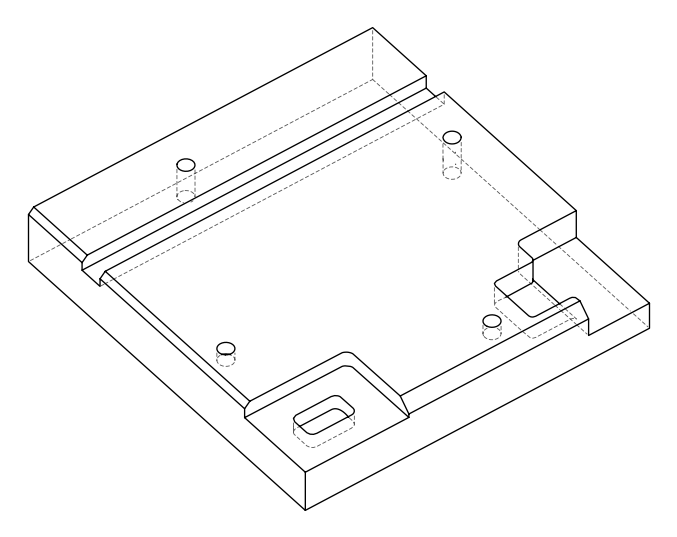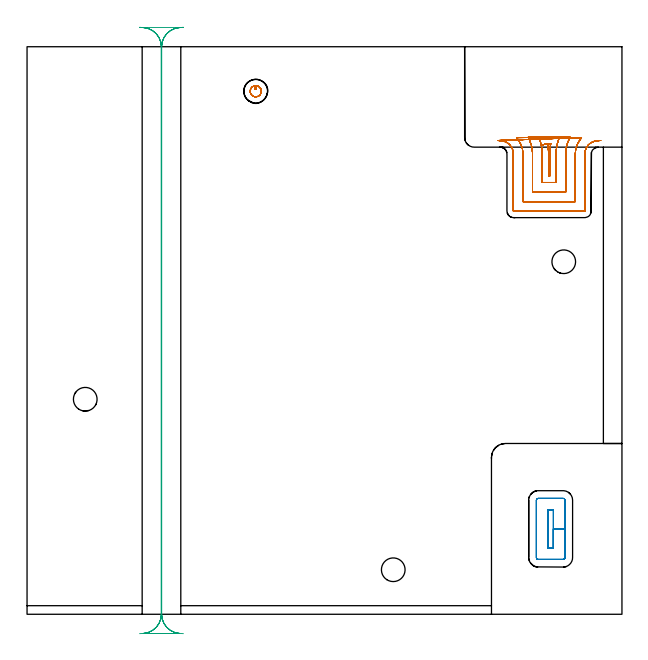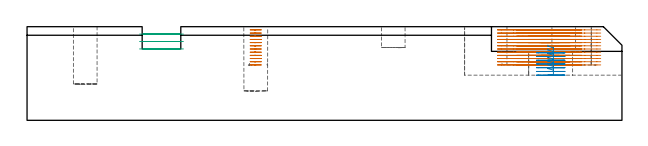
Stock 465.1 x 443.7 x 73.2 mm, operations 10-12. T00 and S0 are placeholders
(PLAN: 12 operations, 6 tool changes, 93.1 min)
(1 INDEXABLE_INSERT_DRILL_BLIND_HOLE_FROM_SOLID | STEP1POCKET | NXT0302_008 | 0.08 min | 4394 mm3)
(2 INDEXABLE_INSERT_DRILL_BLIND_HOLE_FROM_SOLID_1 | STEP1POCKET_1 | NXT0302_008 | 0.08 min | 4743 mm3)
(3 INDEXABLE_INSERT_DRILL_BLIND_HOLE_FROM_SOLID_2 | STEP1POCKET_2 | NXT0302_008 | 0.21 min | 13490 mm3)
(4 INDEXABLE_INSERT_DRILL_BLIND_HOLE_FROM_SOLID_3 | STEP1POCKET_3 | NXT0302_008 | 0.19 min | 12040 mm3)
(5 AREA_MILL | FG_CHAMFER_SURFACE | UGT0205_001 | 2.34 min | 2116 mm3)
(6 AREA_MILL_1 | FG_CHAMFER_SURFACE_1 | UGT0205_001 | 11.31 min | 25850 mm3)
(7 AREA_MILL_2 | FG_CHAMFER_SURFACE_2 | UGT0205_001 | 6.01 min | 5644 mm3)
(8 MILL_CORNER_NOTCH_RECTANGULAR | CORNER_NOTCH_RECTANGULAR | NXT0201_011 | Follow Part, ap 3, ae 75% | 34.94 min | 364757 mm3)
(9 MILL_CORNER_NOTCH_RECTANGULAR_1 | CORNER_NOTCH_RECTANGULAR_1 | UGT0201_104 | Follow Part, ap 5, ae 75% | 9.22 min | 261478 mm3)
(10 MILL_OPEN_POCKET | POCKET_OPEN | NXT0201_013 | Follow Part, ap 2.5, ae 75% | 18.84 min | 108784 mm3)
(11 MILL_RECTANGULAR_POCKET | POCKET_RECTANGULAR_STRAIGHT | NXT0201_011 | Follow Part, ap 3, ae 75% | 3.68 min | 37211 mm3)
(12 MILL_RECTANGULAR_SLOT | SLOT_RECTANGULAR | UGT0201_018 | Follow Part, ap 7.5, ae 75% | 6.17 min | 232981 mm3)
(TOOL NXT0302_008 | Index. Insert Drill 18.5mm [880-D1850L25-05] | D18.5 PA176 FL93 Z2)
(TOOL UGT0205_001 | Chamfer Mill 20 x 3 x 45 deg. | D20 FL50 Z2)
(TOOL NXT0201_011 | ENDMILL 12mm [2P460-1200-NA 1630] | D12 FL38 Z6)
(TOOL UGT0201_104 | End Mill 20 mm | D20 FL22 Z2)
(TOOL NXT0201_013 | ENDMILL 10mm | D10 FL30 Z4)
(TOOL UGT0201_018 | End mill 30 mm | D30 FL50 Z4)
(OP 10 MILL_OPEN_POCKET)
G17 G21 G94 G90
T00 M6
G54
G17 G0 G90 X400.133 Y373.05 S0 M3
G43 Z83.2 H0
Z70.708
G94 G1 X401.068 Y370.2 F250.
G2 X401.985 Y366.799 R32.7 F500.
G1 X406.876 Y367.838
G3 X409.424 Y367.838 R5.
X408.6 Y360. R37.7
G1 Y342.6
X407.7
Y360.
G3 X406.876 Y367.838 R37.7
G1 X401.985 Y366.799
G2 X402.7 Y360. R32.7
G1 Y337.6
X413.6
Y360.
G2 X415.232 Y370.2 R32.7
G1 X416.167 Y373.05 F250.
X391.829 Y372.943 F500.
X393.043 Y370.2 F250.
G2 X395.2 Y360. R25.2 F500.
G1 Y330.1
X421.1
Y360.
G2 X423.257 Y370.2 R25.2
G1 X424.471 Y372.943 F250.
X382.737 Y372.652 F500.
X384.465 Y370.2 F250.
G2 X387.7 Y360. R17.7 F500.
G1 Y322.6
X428.6
Y360.
G2 X431.835 Y370.2 R17.7
G1 X433.563 Y372.652 F250.
X367.79 Y370.4 F500.
X370.782 Y370.17 F250.
G2 X380.2 Y360. R10.2 F500.
G1 Y315.3
G3 X380.4 Y315.1 R0.2
G1 X435.9
G3 X436.1 Y315.3 R0.2
G1 Y360.
G2 X445.518 Y370.17 R10.2
G1 X448.51 Y370.4 F250.
G0 X400.133 Y373.05 Z68.217
G1 X401.068 Y370.2
G2 X401.985 Y366.799 R32.7 F500.
G1 X406.876 Y367.838
G3 X409.424 Y367.838 R5.
X408.6 Y360. R37.7
G1 Y342.6
X407.7
Y360.
G3 X406.876 Y367.838 R37.7
G1 X401.985 Y366.799
G2 X402.7 Y360. R32.7
G1 Y337.6
X413.6
Y360.
G2 X415.232 Y370.2 R32.7
G1 X416.167 Y373.05 F250.
X391.829 Y372.943 F500.
X393.043 Y370.2 F250.
G2 X395.2 Y360. R25.2 F500.
G1 Y330.1
X421.1
Y360.
G2 X423.257 Y370.2 R25.2
G1 X424.471 Y372.943 F250.
X382.737 Y372.652 F500.
X384.465 Y370.2 F250.
G2 X387.7 Y360. R17.7 F500.
G1 Y322.6
X428.6
Y360.
G2 X431.835 Y370.2 R17.7
G1 X433.563 Y372.652 F250.
X367.79 Y370.4 F500.
X370.782 Y370.17 F250.
G2 X380.2 Y360. R10.2 F500.
G1 Y315.3
G3 X380.4 Y315.1 R0.2
G1 X435.9
G3 X436.1 Y315.3 R0.2
G1 Y360.
G2 X445.518 Y370.17 R10.2
G1 X448.51 Y370.4 F250.
G0 X400.133 Y373.05 Z65.725
G1 X401.068 Y370.2
G2 X401.985 Y366.799 R32.7 F500.
G1 X406.876 Y367.838
G3 X409.424 Y367.838 R5.
X408.6 Y360. R37.7
G1 Y342.6
X407.7
Y360.
G3 X406.876 Y367.838 R37.7
G1 X401.985 Y366.799
G2 X402.7 Y360. R32.7
G1 Y337.6
X413.6
Y360.
G2 X415.232 Y370.2 R32.7
G1 X416.167 Y373.05 F250.
X391.829 Y372.943 F500.
X393.043 Y370.2 F250.
G2 X395.2 Y360. R25.2 F500.
G1 Y330.1
X421.1
Y360.
G2 X423.257 Y370.2 R25.2
G1 X424.471 Y372.943 F250.
X382.737 Y372.652 F500.
X384.465 Y370.2 F250.
G2 X387.7 Y360. R17.7 F500.
G1 Y322.6
X428.6
Y360.
G2 X431.835 Y370.2 R17.7
G1 X433.563 Y372.652 F250.
X367.79 Y370.4 F500.
X370.782 Y370.17 F250.
G2 X380.2 Y360. R10.2 F500.
G1 Y315.3
G3 X380.4 Y315.1 R0.2
G1 X435.9
G3 X436.1 Y315.3 R0.2
G1 Y360.
G2 X445.518 Y370.17 R10.2
G1 X448.51 Y370.4 F250.
G0 X400.133 Y373.05 Z63.233
G1 X401.068 Y370.2
G2 X401.985 Y366.799 R32.7 F500.
G1 X406.876 Y367.838
G3 X409.424 Y367.838 R5.
X408.6 Y360. R37.7
G1 Y342.6
X407.7
Y360.
G3 X406.876 Y367.838 R37.7
G1 X401.985 Y366.799
G2 X402.7 Y360. R32.7
G1 Y337.6
X413.6
Y360.
G2 X415.232 Y370.2 R32.7
G1 X416.167 Y373.05 F250.
X391.829 Y372.943 F500.
X393.043 Y370.2 F250.
G2 X395.2 Y360. R25.2 F500.
G1 Y330.1
X421.1
Y360.
G2 X423.257 Y370.2 R25.2
G1 X424.471 Y372.943 F250.
X382.737 Y372.652 F500.
X384.465 Y370.2 F250.
G2 X387.7 Y360. R17.7 F500.
G1 Y322.6
X428.6
Y360.
G2 X431.835 Y370.2 R17.7
G1 X433.563 Y372.652 F250.
X367.79 Y370.4 F500.
X370.782 Y370.17 F250.
G2 X380.2 Y360. R10.2 F500.
G1 Y315.3
G3 X380.4 Y315.1 R0.2
G1 X435.9
G3 X436.1 Y315.3 R0.2
G1 Y360.
G2 X445.518 Y370.17 R10.2
G1 X448.51 Y370.4 F250.
G0 X400.133 Y373.05 Z60.742
G1 X401.068 Y370.2
G2 X401.985 Y366.799 R32.7 F500.
G1 X406.876 Y367.838
G3 X409.424 Y367.838 R5.
X408.6 Y360. R37.7
G1 Y342.6
X407.7
Y360.
G3 X406.876 Y367.838 R37.7
G1 X401.985 Y366.799
G2 X402.7 Y360. R32.7
G1 Y337.6
X413.6
Y360.
G2 X415.232 Y370.2 R32.7
G1 X416.167 Y373.05 F250.
X391.829 Y372.943 F500.
X393.043 Y370.2 F250.
G2 X395.2 Y360. R25.2 F500.
G1 Y330.1
X421.1
Y360.
G2 X423.257 Y370.2 R25.2
G1 X424.471 Y372.943 F250.
X382.737 Y372.652 F500.
X384.465 Y370.2 F250.
G2 X387.7 Y360. R17.7 F500.
G1 Y322.6
X428.6
Y360.
G2 X431.835 Y370.2 R17.7
G1 X433.563 Y372.652 F250.
X367.79 Y370.4 F500.
X370.782 Y370.17 F250.
G2 X380.2 Y360. R10.2 F500.
G1 Y315.3
G3 X380.4 Y315.1 R0.2
G1 X435.9
G3 X436.1 Y315.3 R0.2
G1 Y360.
G2 X445.518 Y370.17 R10.2
G1 X448.51 Y370.4 F250.
G0 X400.133 Y373.05 Z58.25
G1 X401.068 Y370.2
G2 X401.985 Y366.799 R32.7 F500.
G1 X406.876 Y367.838
G3 X409.424 Y367.838 R5.
X408.6 Y360. R37.7
G1 Y342.6
X407.7
Y360.
G3 X406.876 Y367.838 R37.7
G1 X401.985 Y366.799
G2 X402.7 Y360. R32.7
G1 Y337.6
X413.6
Y360.
G2 X415.232 Y370.2 R32.7
G1 X416.167 Y373.05 F250.
X391.829 Y372.943 F500.
X393.043 Y370.2 F250.
G2 X395.2 Y360. R25.2 F500.
G1 Y330.1
X421.1
Y360.
G2 X423.257 Y370.2 R25.2
G1 X424.471 Y372.943 F250.
X382.737 Y372.652 F500.
X384.465 Y370.2 F250.
G2 X387.7 Y360. R17.7 F500.
G1 Y322.6
X428.6
Y360.
G2 X431.835 Y370.2 R17.7
G1 X433.563 Y372.652 F250.
X367.79 Y370.4 F500.
X370.782 Y370.17 F250.
G2 X380.2 Y360. R10.2 F500.
G1 Y315.3
G3 X380.4 Y315.1 R0.2
G1 X435.9
G3 X436.1 Y315.3 R0.2
G1 Y360.
G2 X445.518 Y370.17 R10.2
G1 X448.51 Y370.4 F250.
G0 X400.133 Y373.05 Z55.758
G1 X401.068 Y370.2
G2 X401.985 Y366.799 R32.7 F500.
G1 X406.876 Y367.838
G3 X409.424 Y367.838 R5.
X408.6 Y360. R37.7
G1 Y342.6
X407.7
Y360.
G3 X406.876 Y367.838 R37.7
G1 X401.985 Y366.799
G2 X402.7 Y360. R32.7
G1 Y337.6
X413.6
Y360.
G2 X415.232 Y370.2 R32.7
G1 X416.167 Y373.05 F250.
X391.829 Y372.943 F500.
X393.043 Y370.2 F250.
G2 X395.2 Y360. R25.2 F500.
G1 Y330.1
X421.1
Y360.
G2 X423.257 Y370.2 R25.2
G1 X424.471 Y372.943 F250.
X382.737 Y372.652 F500.
X384.465 Y370.2 F250.
G2 X387.7 Y360. R17.7 F500.
G1 Y322.6
X428.6
Y360.
G2 X431.835 Y370.2 R17.7
G1 X433.563 Y372.652 F250.
X367.79 Y370.4 F500.
X370.782 Y370.17 F250.
G2 X380.2 Y360. R10.2 F500.
G1 Y315.3
G3 X380.4 Y315.1 R0.2
G1 X435.9
G3 X436.1 Y315.3 R0.2
G1 Y360.
G2 X445.518 Y370.17 R10.2
G1 X448.51 Y370.4 F250.
G0 X400.133 Y373.05 Z53.267
G1 X401.068 Y370.2
G2 X401.985 Y366.799 R32.7 F500.
G1 X406.876 Y367.838
G3 X409.424 Y367.838 R5.
X408.6 Y360. R37.7
G1 Y342.6
X407.7
Y360.
G3 X406.876 Y367.838 R37.7
G1 X401.985 Y366.799
G2 X402.7 Y360. R32.7
G1 Y337.6
X413.6
Y360.
G2 X415.232 Y370.2 R32.7
G1 X416.167 Y373.05 F250.
X391.829 Y372.943 F500.
X393.043 Y370.2 F250.
G2 X395.2 Y360. R25.2 F500.
G1 Y330.1
X421.1
Y360.
G2 X423.257 Y370.2 R25.2
G1 X424.471 Y372.943 F250.
X382.737 Y372.652 F500.
X384.465 Y370.2 F250.
G2 X387.7 Y360. R17.7 F500.
G1 Y322.6
X428.6
Y360.
G2 X431.835 Y370.2 R17.7
G1 X433.563 Y372.652 F250.
X367.79 Y370.4 F500.
X370.782 Y370.17 F250.
G2 X380.2 Y360. R10.2 F500.
G1 Y315.3
G3 X380.4 Y315.1 R0.2
G1 X435.9
G3 X436.1 Y315.3 R0.2
G1 Y360.
G2 X445.518 Y370.17 R10.2
G1 X448.51 Y370.4 F250.
G0 X400.133 Y373.05 Z50.775
G1 X401.068 Y370.2
G2 X401.985 Y366.799 R32.7 F500.
G1 X406.876 Y367.838
G3 X409.424 Y367.838 R5.
X408.6 Y360. R37.7
G1 Y342.6
X407.7
Y360.
G3 X406.876 Y367.838 R37.7
G1 X401.985 Y366.799
G2 X402.7 Y360. R32.7
G1 Y337.6
X413.6
Y360.
G2 X415.232 Y370.2 R32.7
G1 X416.167 Y373.05 F250.
X391.829 Y372.943 F500.
X393.043 Y370.2 F250.
G2 X395.2 Y360. R25.2 F500.
G1 Y330.1
X421.1
Y360.
G2 X423.257 Y370.2 R25.2
G1 X424.471 Y372.943 F250.
X382.737 Y372.652 F500.
X384.465 Y370.2 F250.
G2 X387.7 Y360. R17.7 F500.
G1 Y322.6
X428.6
Y360.
G2 X431.835 Y370.2 R17.7
G1 X433.563 Y372.652 F250.
X367.79 Y370.4 F500.
X370.782 Y370.17 F250.
G2 X380.2 Y360. R10.2 F500.
G1 Y315.3
G3 X380.4 Y315.1 R0.2
G1 X435.9
G3 X436.1 Y315.3 R0.2
G1 Y360.
G2 X445.518 Y370.17 R10.2
G1 X448.51 Y370.4 F250.
G0 X400.133 Y373.05 Z48.283
G1 X401.068 Y370.2
G2 X401.985 Y366.799 R32.7 F500.
G1 X406.876 Y367.838
G3 X409.424 Y367.838 R5.
X408.6 Y360. R37.7
G1 Y342.6
X407.7
Y360.
G3 X406.876 Y367.838 R37.7
G1 X401.985 Y366.799
G2 X402.7 Y360. R32.7
G1 Y337.6
X413.6
Y360.
G2 X415.232 Y370.2 R32.7
G1 X416.167 Y373.05 F250.
X391.829 Y372.943 F500.
X393.043 Y370.2 F250.
G2 X395.2 Y360. R25.2 F500.
G1 Y330.1
X421.1
Y360.
G2 X423.257 Y370.2 R25.2
G1 X424.471 Y372.943 F250.
X382.737 Y372.652 F500.
X384.465 Y370.2 F250.
G2 X387.7 Y360. R17.7 F500.
G1 Y322.6
X428.6
Y360.
G2 X431.835 Y370.2 R17.7
G1 X433.563 Y372.652 F250.
X367.79 Y370.4 F500.
X370.782 Y370.17 F250.
G2 X380.2 Y360. R10.2 F500.
G1 Y315.3
G3 X380.4 Y315.1 R0.2
G1 X435.9
G3 X436.1 Y315.3 R0.2
G1 Y360.
G2 X445.518 Y370.17 R10.2
G1 X448.51 Y370.4 F250.
G0 X400.133 Y373.05 Z45.792
G1 X401.068 Y370.2
G2 X401.985 Y366.799 R32.7 F500.
G1 X406.876 Y367.838
G3 X409.424 Y367.838 R5.
X408.6 Y360. R37.7
G1 Y342.6
X407.7
Y360.
G3 X406.876 Y367.838 R37.7
G1 X401.985 Y366.799
G2 X402.7 Y360. R32.7
G1 Y337.6
X413.6
Y360.
G2 X415.232 Y370.2 R32.7
G1 X416.167 Y373.05 F250.
X391.829 Y372.943 F500.
X393.043 Y370.2 F250.
G2 X395.2 Y360. R25.2 F500.
G1 Y330.1
X421.1
Y360.
G2 X423.257 Y370.2 R25.2
G1 X424.471 Y372.943 F250.
X382.737 Y372.652 F500.
X384.465 Y370.2 F250.
G2 X387.7 Y360. R17.7 F500.
G1 Y322.6
X428.6
Y360.
G2 X431.835 Y370.2 R17.7
G1 X433.563 Y372.652 F250.
X367.79 Y370.4 F500.
X370.782 Y370.17 F250.
G2 X380.2 Y360. R10.2 F500.
G1 Y315.3
G3 X380.4 Y315.1 R0.2
G1 X435.9
G3 X436.1 Y315.3 R0.2
G1 Y360.
G2 X445.518 Y370.17 R10.2
G1 X448.51 Y370.4 F250.
G0 X400.133 Y373.05 Z43.3
G1 X401.068 Y370.2
G2 X401.985 Y366.799 R32.7 F500.
G1 X406.876 Y367.838
G3 X409.424 Y367.838 R5.
X408.6 Y360. R37.7
G1 Y342.6
X407.7
Y360.
G3 X406.876 Y367.838 R37.7
G1 X401.985 Y366.799
G2 X402.7 Y360. R32.7
G1 Y337.6
X413.6
Y360.
G2 X415.232 Y370.2 R32.7
G1 X416.167 Y373.05 F250.
X391.829 Y372.943 F500.
X393.043 Y370.2 F250.
G2 X395.2 Y360. R25.2 F500.
G1 Y330.1
X421.1
Y360.
G2 X423.257 Y370.2 R25.2
G1 X424.471 Y372.943 F250.
X382.737 Y372.652 F500.
X384.465 Y370.2 F250.
G2 X387.7 Y360. R17.7 F500.
G1 Y322.6
X428.6
Y360.
G2 X431.835 Y370.2 R17.7
G1 X433.563 Y372.652 F250.
X367.79 Y370.4 F500.
X370.782 Y370.17 F250.
G2 X380.2 Y360. R10.2 F500.
G1 Y315.3
G3 X380.4 Y315.1 R0.2
G1 X435.9
G3 X436.1 Y315.3 R0.2
G1 Y360.
G2 X445.518 Y370.17 R10.2
G1 X448.51 Y370.4 F250.
G0 Z83.2
X178.8 Y410.25
Z70.708
G1 Y413.25
G3 X174.45 Y408.9 R4.35 F500.
X178.8 Y413.25 R-4.35
X177.809 Y413.136 R4.35
G1 X178.492 Y410.214 F250.
G0 X178.8 Y410.25 Z68.217
G1 Y413.25
G3 X174.45 Y408.9 R4.35 F500.
X178.8 Y413.25 R-4.35
X177.809 Y413.136 R4.35
G1 X178.492 Y410.214 F250.
G0 X178.8 Y410.25 Z65.725
G1 Y413.25
G3 X174.45 Y408.9 R4.35 F500.
X178.8 Y413.25 R-4.35
X177.809 Y413.136 R4.35
G1 X178.492 Y410.214 F250.
G0 X178.8 Y410.25 Z63.233
G1 Y413.25
G3 X174.45 Y408.9 R4.35 F500.
X178.8 Y413.25 R-4.35
X177.809 Y413.136 R4.35
G1 X178.492 Y410.214 F250.
G0 X178.8 Y410.25 Z60.742
G1 Y413.25
G3 X174.45 Y408.9 R4.35 F500.
X178.8 Y413.25 R-4.35
X177.809 Y413.136 R4.35
G1 X178.492 Y410.214 F250.
G0 X178.8 Y410.25 Z58.25
G1 Y413.25
G3 X174.45 Y408.9 R4.35 F500.
X178.8 Y413.25 R-4.35
X177.809 Y413.136 R4.35
G1 X178.492 Y410.214 F250.
G0 X178.8 Y410.25 Z55.758
G1 Y413.25
G3 X174.45 Y408.9 R4.35 F500.
X178.8 Y413.25 R-4.35
X177.809 Y413.136 R4.35
G1 X178.492 Y410.214 F250.
G0 X178.8 Y410.25 Z53.267
G1 Y413.25
G3 X174.45 Y408.9 R4.35 F500.
X178.8 Y413.25 R-4.35
X177.809 Y413.136 R4.35
G1 X178.492 Y410.214 F250.
G0 X178.8 Y410.25 Z50.775
G1 Y413.25
G3 X174.45 Y408.9 R4.35 F500.
X178.8 Y413.25 R-4.35
X177.809 Y413.136 R4.35
G1 X178.492 Y410.214 F250.
G0 X178.8 Y410.25 Z48.283
G1 Y413.25
G3 X174.45 Y408.9 R4.35 F500.
X178.8 Y413.25 R-4.35
X177.809 Y413.136 R4.35
G1 X178.492 Y410.214 F250.
G0 X178.8 Y410.25 Z45.792
G1 Y413.25
G3 X174.45 Y408.9 R4.35 F500.
X178.8 Y413.25 R-4.35
X177.809 Y413.136 R4.35
G1 X178.492 Y410.214 F250.
G0 X178.8 Y410.25 Z43.3
G1 Y413.25
G3 X174.45 Y408.9 R4.35 F500.
X178.8 Y413.25 R-4.35
X177.809 Y413.136 R4.35
G1 X178.492 Y410.214 F250.
G0 Z83.2
M5
M2
(OP 11 MILL_RECTANGULAR_POCKET)
G17 G21 G94 G90
T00 M6
G54
G17 G0 G90 X407.2 Y54.826 S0 M3
G43 Z83.2 H1
Z58.708
G94 G1 Y51.9 Z57.923 F250.
X411.5 Z56.771
Y66.75 Z52.792
Y81.6 F500.
X407.2
Y51.9
X411.5
Y66.75
X420.5
Y89.2
G3 X419.1 Y90.6 R1.4
G1 X399.6
G3 X398.2 Y89.2 R1.4
G1 Y44.3
G3 X399.6 Y42.9 R1.4
G1 X419.1
G3 X420.5 Y44.3 R1.4
G1 Y66.75
Y67.75
G0 X407.2 Y54.826 Z55.792
G1 Y51.9 Z55.008 F250.
X411.5 Z53.856
Y66.75 Z49.877
Y81.6 F500.
X407.2
Y51.9
X411.5
Y66.75
X420.5
Y89.2
G3 X419.1 Y90.6 R1.4
G1 X399.6
G3 X398.2 Y89.2 R1.4
G1 Y44.3
G3 X399.6 Y42.9 R1.4
G1 X419.1
G3 X420.5 Y44.3 R1.4
G1 Y66.75
Y67.75
G0 X407.2 Y54.826 Z52.877
G1 Y51.9 Z52.093 F250.
X411.5 Z50.941
Y66.75 Z46.962
Y81.6 F500.
X407.2
Y51.9
X411.5
Y66.75
X420.5
Y89.2
G3 X419.1 Y90.6 R1.4
G1 X399.6
G3 X398.2 Y89.2 R1.4
G1 Y44.3
G3 X399.6 Y42.9 R1.4
G1 X419.1
G3 X420.5 Y44.3 R1.4
G1 Y66.75
Y67.75
G0 X407.2 Y54.826 Z49.962
G1 Y51.9 Z49.177 F250.
X411.5 Z48.025
Y66.75 Z44.046
Y81.6 F500.
X407.2
Y51.9
X411.5
Y66.75
X420.5
Y89.2
G3 X419.1 Y90.6 R1.4
G1 X399.6
G3 X398.2 Y89.2 R1.4
G1 Y44.3
G3 X399.6 Y42.9 R1.4
G1 X419.1
G3 X420.5 Y44.3 R1.4
G1 Y66.75
Y67.75
G0 X407.2 Y54.826 Z47.046
G1 Y51.9 Z46.262 F250.
X411.5 Z45.11
Y66.75 Z41.131
Y81.6 F500.
X407.2
Y51.9
X411.5
Y66.75
X420.5
Y89.2
G3 X419.1 Y90.6 R1.4
G1 X399.6
G3 X398.2 Y89.2 R1.4
G1 Y44.3
G3 X399.6 Y42.9 R1.4
G1 X419.1
G3 X420.5 Y44.3 R1.4
G1 Y66.75
Y67.75
G0 X407.2 Y54.826 Z44.131
G1 Y51.9 Z43.347 F250.
X411.5 Z42.194
Y66.75 Z38.215
Y81.6 F500.
X407.2
Y51.9
X411.5
Y66.75
X420.5
Y89.2
G3 X419.1 Y90.6 R1.4
G1 X399.6
G3 X398.2 Y89.2 R1.4
G1 Y44.3
G3 X399.6 Y42.9 R1.4
G1 X419.1
G3 X420.5 Y44.3 R1.4
G1 Y66.75
Y67.75
G0 X407.2 Y54.826 Z41.215
G1 Y51.9 Z40.431 F250.
X411.5 Z39.279
Y66.75 Z35.3
Y81.6 F500.
X407.2
Y51.9
X411.5
Y66.75
X420.5
Y89.2
G3 X419.1 Y90.6 R1.4
G1 X399.6
G3 X398.2 Y89.2 R1.4
G1 Y44.3
G3 X399.6 Y42.9 R1.4
G1 X419.1
G3 X420.5 Y44.3 R1.4
G1 Y66.75
Y67.75
G0 Z83.2
M5
M2
(OP 12 MILL_RECTANGULAR_SLOT)
G17 G21 G94 G90
T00 M6
G54
G17 G0 G90 X87.954 Y458.86 S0 M3
G43 Z83.2 H0
Z67.4
G94 G1 X90.948 Y458.67 F250.
G2 X105. Y443.7 R15. F500.
G1 Y0.
G2 X91.174 Y-14.954 R15.
G1 X91.172 Y-14.984
G3 X91.865 Y-15. R15.
G1 X118.342
G3 X119.03 Y-14.984 R15.
G1 X119.029 Y-14.954
G2 X105.2 Y0. R15.
G1 Y443.7
G2 X119.252 Y458.67 R15.
G1 X122.246 Y458.86 F250.
G0 X87.954 Z61.6
G1 X90.948 Y458.67
G2 X105. Y443.7 R15. F500.
G1 Y0.
G2 X90.948 Y-14.97 R15.
G1 Y-15.
X119.252
Y-14.97
G2 X105.2 Y0. R15.
G1 Y443.7
G2 X119.252 Y458.67 R15.
G1 X122.246 Y458.86 F250.
G0 Z83.2
Y-15.16
Z55.8
G1 X119.252 Y-14.97
G2 X105.2 Y0. R15. F500.
G1 Y443.7
G2 X119.252 Y458.67 R15.
G1 Y458.7
X90.948
Y458.67
G2 X105. Y443.7 R15.
G1 Y0.
G2 X90.948 Y-14.97 R15.
G1 X87.954 Y-15.16 F250.
G0 Z83.2
M5
M2
